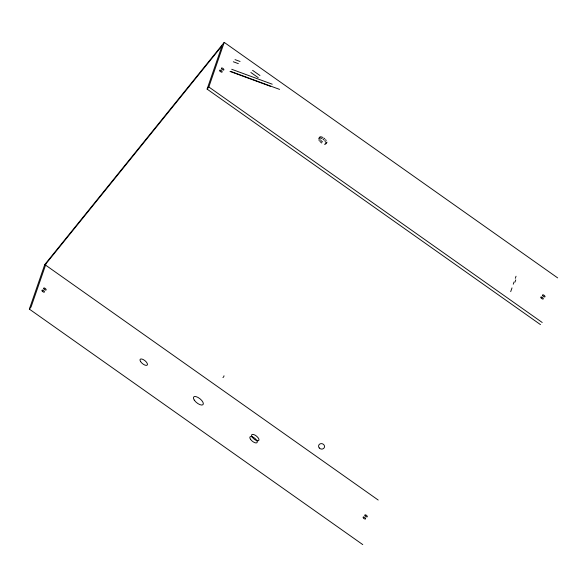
<?xml version="1.0" encoding="UTF-8"?>
<svg xmlns="http://www.w3.org/2000/svg" width="587" height="587" viewBox="0 0 587 587"><rect width="100%" height="100%" fill="white"/><g stroke="black" fill="none" stroke-linecap="round" stroke-linejoin="round"><path stroke-width="0.88" d="M325.998 143.676L325.836 142.37M326.864 142.604L326.908 142.025M540.488 324.618L207.101 89.114L222.062 45.793L46.072 263.658L31.074 306.972L29.35 309.114L362.773 544.619M207.101 89.114L208.833 86.979L224.227 42.381L557.65 277.886M29.35 309.114L44.781 264.546L224.227 42.381M515.313 278.333L516.032 276.235M510.697 291.651L512.003 287.887M513.273 284.218L514.036 282.009M514.997 282.076L515.76 279.874M326.034 143.213L326.563 143.015M325.704 144.079L324.457 144.263M235.035 59.632L240.068 61.488M233.31 61.767L238.344 63.623M231.704 69.273L272.221 84.198M230.933 71.482L279.581 89.393M229.972 71.409L270.497 86.333M252.601 70.345L259.96 75.54M250.876 72.48L258.236 77.675M208.833 86.979L542.212 322.483M44.781 264.546L378.204 500.051M323.841 138.099L324.772 138.833M322.982 139.163L323.907 139.904M322.52 141.922L320.773 140.366M321.661 142.986L319.908 141.43M325.594 139.655L326.247 140.491M324.728 140.719L325.389 141.562M319.666 138.715L320.113 139.523M318.807 139.787L319.255 140.594M319.504 137.409A4.549 1.922 38.9 0 1 322.865 137.49M318.638 138.481A4.549 1.922 38.9 0 1 322.006 138.561M223.999 375.768A3.03 2.715 19.1 0 1 222.935 377.566M43.9 288.863A1.519 0.638 38.9 0 0 46.05 290.022A1.519 0.638 38.9 0 0 44.817 288.18A1.519 0.638 38.9 0 0 43.9 288.863M42.176 290.998A1.519 0.638 38.9 0 0 44.326 292.157A1.519 0.638 38.9 0 0 43.093 290.323A1.519 0.638 38.9 0 0 42.176 290.998M221.637 68.84A1.519 0.638 38.9 0 0 223.786 70.007A1.519 0.638 38.9 0 0 222.554 68.165A1.519 0.638 38.9 0 0 221.637 68.84M363.338 517.844A1.519 0.638 38.9 0 0 365.488 519.003A1.519 0.638 38.9 0 0 364.256 517.162A1.519 0.638 38.9 0 0 363.338 517.844M252.197 437.11A4.549 1.922 38.9 0 0 258.647 440.595A4.549 1.922 38.9 0 0 254.949 435.077A4.549 1.922 38.9 0 0 252.197 437.11M250.473 439.245A4.549 1.922 38.9 0 0 256.923 442.737A4.549 1.922 38.9 0 0 253.224 437.212A4.549 1.922 38.9 0 0 250.473 439.245M140.667 361.687A4.549 1.922 38.9 0 0 147.117 365.18A4.549 1.922 38.9 0 0 143.426 359.655A4.549 1.922 38.9 0 0 140.667 361.687M194.275 400.114A6.061 2.568 38.9 0 0 202.875 404.766A6.061 2.568 38.9 0 0 197.951 397.406A6.061 2.568 38.9 0 0 194.275 400.114M319.255 447.969A3.03 2.715 19.1 0 0 324.369 447.47A3.03 2.715 19.1 0 0 321.038 443.618A3.03 2.715 19.1 0 0 319.255 447.969M219.912 70.976A1.519 0.638 38.9 0 0 222.062 72.142A1.519 0.638 38.9 0 0 220.829 70.301A1.519 0.638 38.9 0 0 219.912 70.976M542.77 295.701A1.519 0.638 38.9 0 0 544.919 296.868A1.519 0.638 38.9 0 0 543.694 295.026A1.519 0.638 38.9 0 0 542.77 295.701M541.053 297.836A1.519 0.638 38.9 0 0 543.202 298.996A1.519 0.638 38.9 0 0 541.97 297.161A1.519 0.638 38.9 0 0 541.053 297.836M365.063 515.709A1.519 0.638 38.9 0 0 367.213 516.868A1.519 0.638 38.9 0 0 365.98 515.034A1.519 0.638 38.9 0 0 365.063 515.709"/></g></svg>
